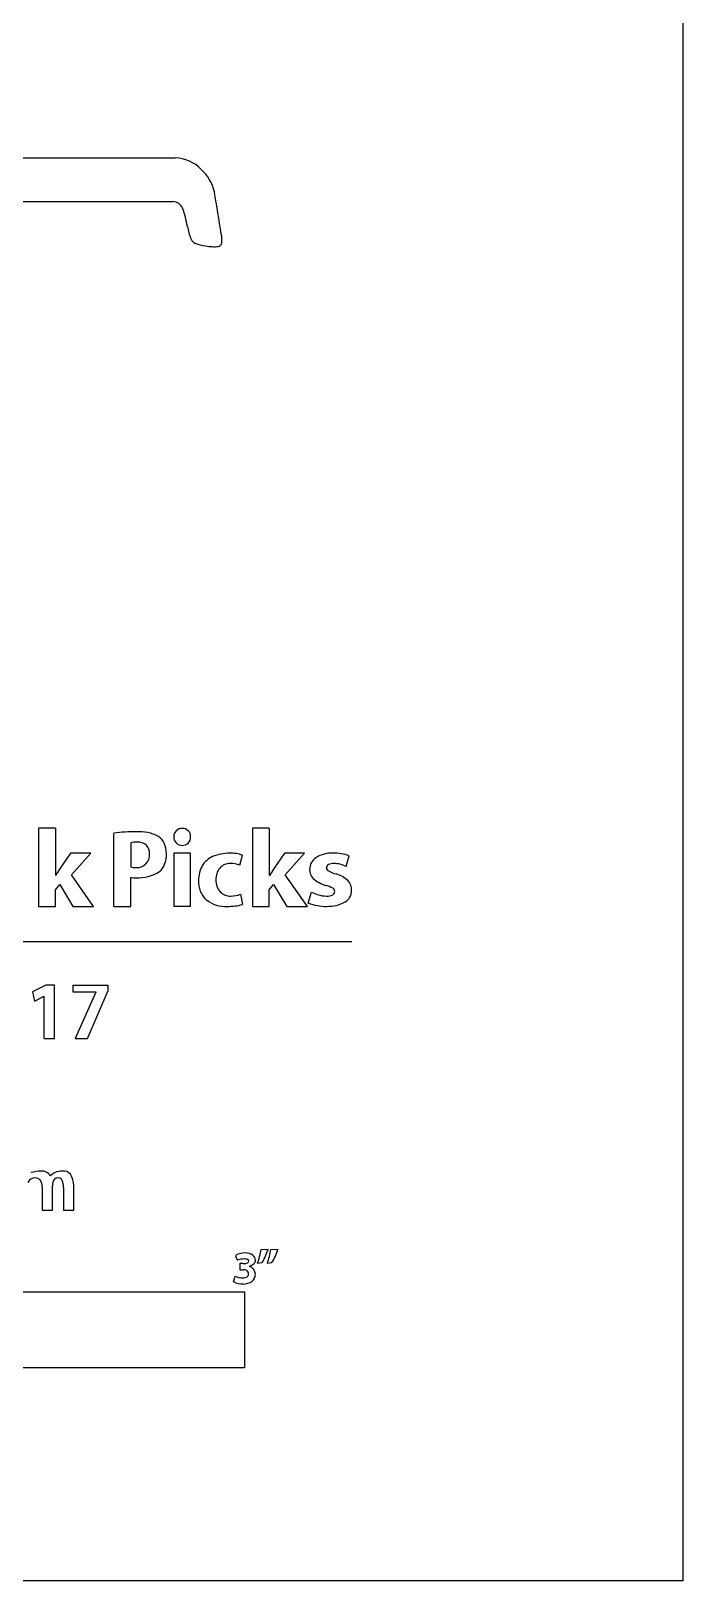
# Model space of a CAD drawing. Extents: x 0.45 to 8.09, y -8.91 to -0.36.
# Drawn here: x 6.187 to 8.086, y -8.908 to -4.39 of the extents above; entities that cross this region are included whole.
import ezdxf

# ---------------------------------------------------------------- set-up
doc = ezdxf.new("R2010")
doc.units = 0

msp = doc.modelspace()

# ---------------------------------------------------------------- linework, layer by layer
at = {"color": 3}
for p, q in [((8.0865, -0.3606), (8.0865, -8.9077)), ((6.2577, -6.7135), (6.2086, -6.7135)), ((6.2086, -6.7135), (6.2086, -6.9414)), ((6.2577, -6.7135), (6.2577, -6.8517)), ((6.4279, -6.9414), (6.4279, -6.7276)), ((6.881, -6.7135), (6.8319, -6.7135)), ((6.8319, -6.7135), (6.8319, -6.9414)), ((6.881, -6.7135), (6.881, -6.8517)), ((6.477, -6.756), (6.477, -6.8267)), ((6.3016, -6.7864), (6.2696, -6.833)), ((6.3607, -6.7864), (6.3016, -6.7864)), ((6.3042, -6.8491), (6.3607, -6.7864)), ((6.6518, -6.7864), (6.6027, -6.7864)), ((6.6027, -6.7864), (6.6027, -6.9414)), ((6.6518, -6.9414), (6.6518, -6.7864)), ((6.7951, -6.8215), (6.8029, -6.7925)), ((6.9249, -6.7864), (6.8929, -6.833)), ((6.984, -6.7864), (6.9249, -6.7864)), ((6.9275, -6.8491), (6.984, -6.7864)), ((7.1045, -6.8253), (7.1135, -6.7944)), ((6.2583, -6.8517), (6.2577, -6.8517)), ((6.3688, -6.9414), (6.3042, -6.8491)), ((6.477, -6.9414), (6.477, -6.8573)), ((6.8816, -6.8517), (6.881, -6.8517)), ((6.9921, -6.9414), (6.9275, -6.8491)), ((6.2577, -6.8929), (6.2703, -6.8776)), ((6.2577, -6.9414), (6.2577, -6.8929)), ((6.2703, -6.8776), (6.3084, -6.9414)), ((6.7967, -6.9062), (6.8025, -6.9358)), ((6.881, -6.8929), (6.8935, -6.8776)), ((6.881, -6.9414), (6.881, -6.8929)), ((6.8935, -6.8776), (6.9317, -6.9414)), ((6.9946, -6.9317), (7.0036, -6.8996)), ((6.2086, -6.9414), (6.2577, -6.9414)), ((6.3084, -6.9414), (6.3688, -6.9414)), ((6.4279, -6.9414), (6.477, -6.9414)), ((6.6518, -6.9414), (6.6027, -6.9414)), ((6.8319, -6.9414), (6.881, -6.9414)), ((6.9317, -6.9414), (6.9921, -6.9414)), ((3.4473, -7.0438), (7.1217, -7.0438)), ((6.2294, -7.1715), (6.1905, -7.1905)), ((6.2551, -7.1715), (6.2294, -7.1715)), ((6.2551, -7.3264), (6.2551, -7.1715)), ((6.3085, -7.1715), (6.3085, -7.191)), ((6.3085, -7.1715), (6.4114, -7.1715)), ((6.4114, -7.1865), (6.4114, -7.1715)), ((6.1905, -7.1905), (6.1963, -7.2177)), ((6.1963, -7.2177), (6.2247, -7.2036)), ((6.2247, -7.2036), (6.2252, -7.2036)), ((6.2252, -7.3264), (6.2252, -7.2036)), ((6.3085, -7.191), (6.3753, -7.191)), ((6.3753, -7.1915), (6.3152, -7.3264)), ((6.3513, -7.3264), (6.4114, -7.1865)), ((6.3753, -7.191), (6.3753, -7.1915)), ((6.2252, -7.3264), (6.2551, -7.3264)), ((6.3152, -7.3264), (6.3513, -7.3264)), ((6.2187, -7.7585), (6.2187, -7.8264)), ((6.2436, -7.7264), (6.2432, -7.7264)), ((6.2487, -7.8264), (6.2487, -7.7555)), ((6.2812, -7.7605), (6.2812, -7.8264)), ((6.3112, -7.8264), (6.3112, -7.755)), ((6.2187, -7.8264), (6.2487, -7.8264)), ((6.2812, -7.8264), (6.3112, -7.8264)), ((6.857, -7.9415), (6.8777, -7.9403)), ((6.8854, -7.9416), (6.9062, -7.9403)), ((6.7825, -7.9587), (6.787, -7.9729)), ((6.8039, -7.9828), (6.7953, -7.9828)), ((6.7953, -7.9828), (6.7953, -8.0004)), ((6.823, -7.9912), (6.823, -7.9908)), ((6.8468, -7.981), (6.8602, -7.9798)), ((6.8752, -7.981), (6.8886, -7.9798)), ((6.7769, -8.0353), (6.7815, -8.0191)), ((6.7953, -8.0004), (6.8044, -8.0004)), ((8.0865, -8.9077), (0.4545, -8.9077))]:
    msp.add_line(p, q, dxfattribs=at)
at = {"color": 7}
for p, q in [((5.7197, -4.7601), (6.6067, -4.7601)), ((5.7197, -4.8871), (6.6004, -4.8871)), ((3.8084, -8.0648), (6.8084, -8.0648)), ((6.8084, -8.0648), (6.8084, -8.2864)), ((6.8084, -8.2864), (3.8084, -8.2864))]:
    msp.add_line(p, q, dxfattribs=at)
for centre, radius, start, end in [((6.6041, -4.8698), 0.1098, 44.1823, 88.6189), ((6.5964, -4.8874), 0.1277, 12.72, 47.4475), ((-0.5968, -6.1272), 7.4268, 8.87405, 9.82965), ((6.5989, -4.9185), 0.0314, 21.6671, 87.2271), ((6.3654, -5.006), 0.2808, 9.5295, 20.6773), ((6.8128, -4.9306), 0.1729, 189.6351, 201.9243), ((6.6785, -4.9835), 0.0286, 204.0012, 251.7979), ((6.7209, -4.838), 0.1801, 253.4514, 261.7634), ((6.7301, -5.0059), 0.0124, 279.8675, 352.0198), ((6.6627, -4.9984), 0.0802, 353.4328, 12.1645), ((6.7279, -4.8252), 0.1939, 260.249, 265.9598), ((6.7208, -4.9404), 0.0785, 265.2245, 278.4058)]:
    msp.add_arc(centre, radius, start, end, dxfattribs=at)
at = {"color": 3}
for centre, radius, start, end in [((6.4883, -7.2208), 0.4969, 89.3814, 96.9785), ((6.5012, -6.8425), 0.1188, 61.5903, 93.6585), ((6.6259, -6.7374), 0.0233, 87.2079, 183.9102), ((6.6279, -6.7381), 0.0239, 357.67, 91.9479), ((6.494, -6.8212), 0.0674, 88.2122, 104.5757), ((6.4976, -6.7922), 0.0384, 49.1552, 92.2502), ((6.4964, -6.7873), 0.0357, 357.3092, 42.5958), ((6.534, -6.7759), 0.0448, 24.5308, 57.9236), ((6.5043, -6.7882), 0.0769, 0.4404, 23.6671), ((6.626, -6.7403), 0.0233, 176.9422, 271.9679), ((6.6279, -6.7397), 0.0239, 267.3468, 1.5836), ((6.4959, -6.792), 0.0363, 264.5047, 4.6501), ((6.5303, -6.8022), 0.0486, 309.1443, 339.9019), ((6.492, -6.7888), 0.0892, 340.3103, 0.7851), ((6.7415, -6.8562), 0.0651, 113.3808, 149.2891), ((6.7654, -6.9151), 0.1287, 89.9853, 112.7119), ((6.7666, -6.8564), 0.04, 88.42, 138.2198), ((6.7677, -6.8903), 0.1039, 70.2384, 91.2844), ((6.77, -6.8795), 0.0632, 66.5293, 92.0814), ((7.0394, -6.8339), 0.0409, 123.3715, 179.967), ((7.0632, -6.8729), 0.0866, 87.4432, 122.3016), ((7.0584, -6.8291), 0.0107, 118.9424, 179.6712), ((7.0676, -6.8487), 0.0324, 87.7542, 116.5147), ((7.0692, -6.9127), 0.1264, 69.4894, 90.9973), ((7.0669, -6.8998), 0.0835, 63.2645, 88.6721), ((6.5731, -7.0292), 0.3614, 147.1134, 150.5786), ((6.4902, -6.7677), 0.0604, 257.3682, 272.1162), ((6.4915, -6.7209), 0.1371, 263.913, 270.5012), ((6.4988, -6.7434), 0.1148, 266.9846, 302.8231), ((6.7459, -6.8707), 0.0711, 176.2088, 227.2579), ((6.7616, -6.8644), 0.0866, 151.4071, 181.0506), ((6.7754, -6.8615), 0.0501, 140.5828, 182.6819), ((6.7744, -6.8664), 0.0491, 177.0942, 222.2305), ((7.1963, -7.0292), 0.3614, 147.1134, 150.5786), ((7.0307, -6.8361), 0.0323, 175.902, 227.7755), ((7.0743, -6.787), 0.0979, 228.218, 252.7505), ((7.0571, -6.8293), 0.00948, 178.4862, 249.5942), ((7.097, -6.7599), 0.0894, 241.0981, 256.4881), ((7.056, -6.9213), 0.077, 45.7139, 74.9018), ((7.0812, -6.8931), 0.0394, 357.4317, 43.3315), ((6.7675, -6.8694), 0.042, 225.4561, 271.5343), ((6.77, -6.8403), 0.0711, 268.899, 292.0884), ((7.0482, -6.8163), 0.0945, 241.81, 254.8028), ((7.0499, -6.8194), 0.0921, 253.3009, 268.5796), ((7.0303, -6.9494), 0.0704, 59.4142, 77.7228), ((7.0491, -6.8701), 0.0414, 267.997, 293.9551), ((7.0619, -6.8991), 0.00959, 294.4415, 4.6011), ((7.0623, -6.8972), 0.00923, 352.4617, 65.5833), ((7.0833, -6.8965), 0.0372, 300.8016, 2.4461), ((6.7531, -6.8496), 0.0919, 232.8507, 273.4156), ((6.7619, -6.7908), 0.1506, 268.7318, 285.6334), ((7.0445, -6.8078), 0.1336, 248.0981, 271.3384), ((7.0504, -6.8305), 0.1109, 268.5536, 297.9666), ((6.2213, -7.8511), 0.1381, 92.6599, 104.5871), ((6.2181, -7.743), 0.0301, 33.5306, 96.1354), ((6.273, -7.7539), 0.0402, 113.3609, 136.9068), ((6.2764, -7.7636), 0.0505, 88.7541, 112.5381), ((6.2814, -7.739), 0.0262, 39.586, 98.6142), ((6.2544, -7.754), 0.0568, 358.9333, 33.8086), ((6.198, -7.7549), 0.0222, 89.3514, 157.3565), ((6.1982, -7.7531), 0.0204, 40.5478, 89.9635), ((6.1899, -7.7562), 0.0289, 355.3918, 34.4174), ((6.2839, -7.7554), 0.0352, 164.2671, 180.1885), ((6.2664, -7.7495), 0.0168, 93.512, 167.5432), ((6.2653, -7.7463), 0.0136, 27.7249, 89.5074), ((6.2396, -7.7577), 0.0417, 356.2344, 25.1726), ((6.6283, -7.9034), 0.2319, 340.4582, 350.5571), ((6.6931, -7.8822), 0.1935, 329.7013, 342.5308), ((6.6552, -7.9029), 0.2335, 340.465, 350.4661), ((6.7286, -7.8853), 0.1859, 329.4369, 342.7951), ((6.8108, -8.0108), 0.0592, 88.9824, 118.5057), ((6.8081, -8.0302), 0.0611, 91.1503, 110.1795), ((6.804, -7.9442), 0.0386, 269.8498, 286.811), ((6.8073, -7.9974), 0.0283, 69.1056, 90.8507), ((6.8133, -7.984), 0.0325, 52.4267, 92.6739), ((6.8142, -7.9745), 0.00673, 278.1953, 350.2095), ((6.8158, -7.9758), 0.00509, 2.0612, 71.8973), ((6.8097, -7.9536), 0.0395, 289.6786, 312.491), ((6.8173, -8.0136), 0.0231, 359.3045, 75.7022), ((6.821, -7.9734), 0.0194, 0.6923, 51.1237), ((6.8281, -7.9736), 0.0124, 312.2755, 2.284), ((6.8036, -7.9862), 0.0558, 241.5098, 271.5658), ((6.8054, -7.9685), 0.056, 244.654, 268.033), ((6.8037, -7.9984), 0.026, 269.551, 299.4447), ((6.8044, -8.0215), 0.0212, 59.0703, 90.1185), ((6.8051, -7.9958), 0.0463, 270.0038, 304.4984), ((6.8099, -8.0129), 0.0109, 0.4638, 60.5865), ((6.8114, -8.0131), 0.00943, 302.489, 1.9853), ((6.8156, -8.0147), 0.0248, 309.2967, 1.8427)]:
    msp.add_arc(centre, radius, start, end, dxfattribs=at)

doc.saveas('drawing.dxf')
